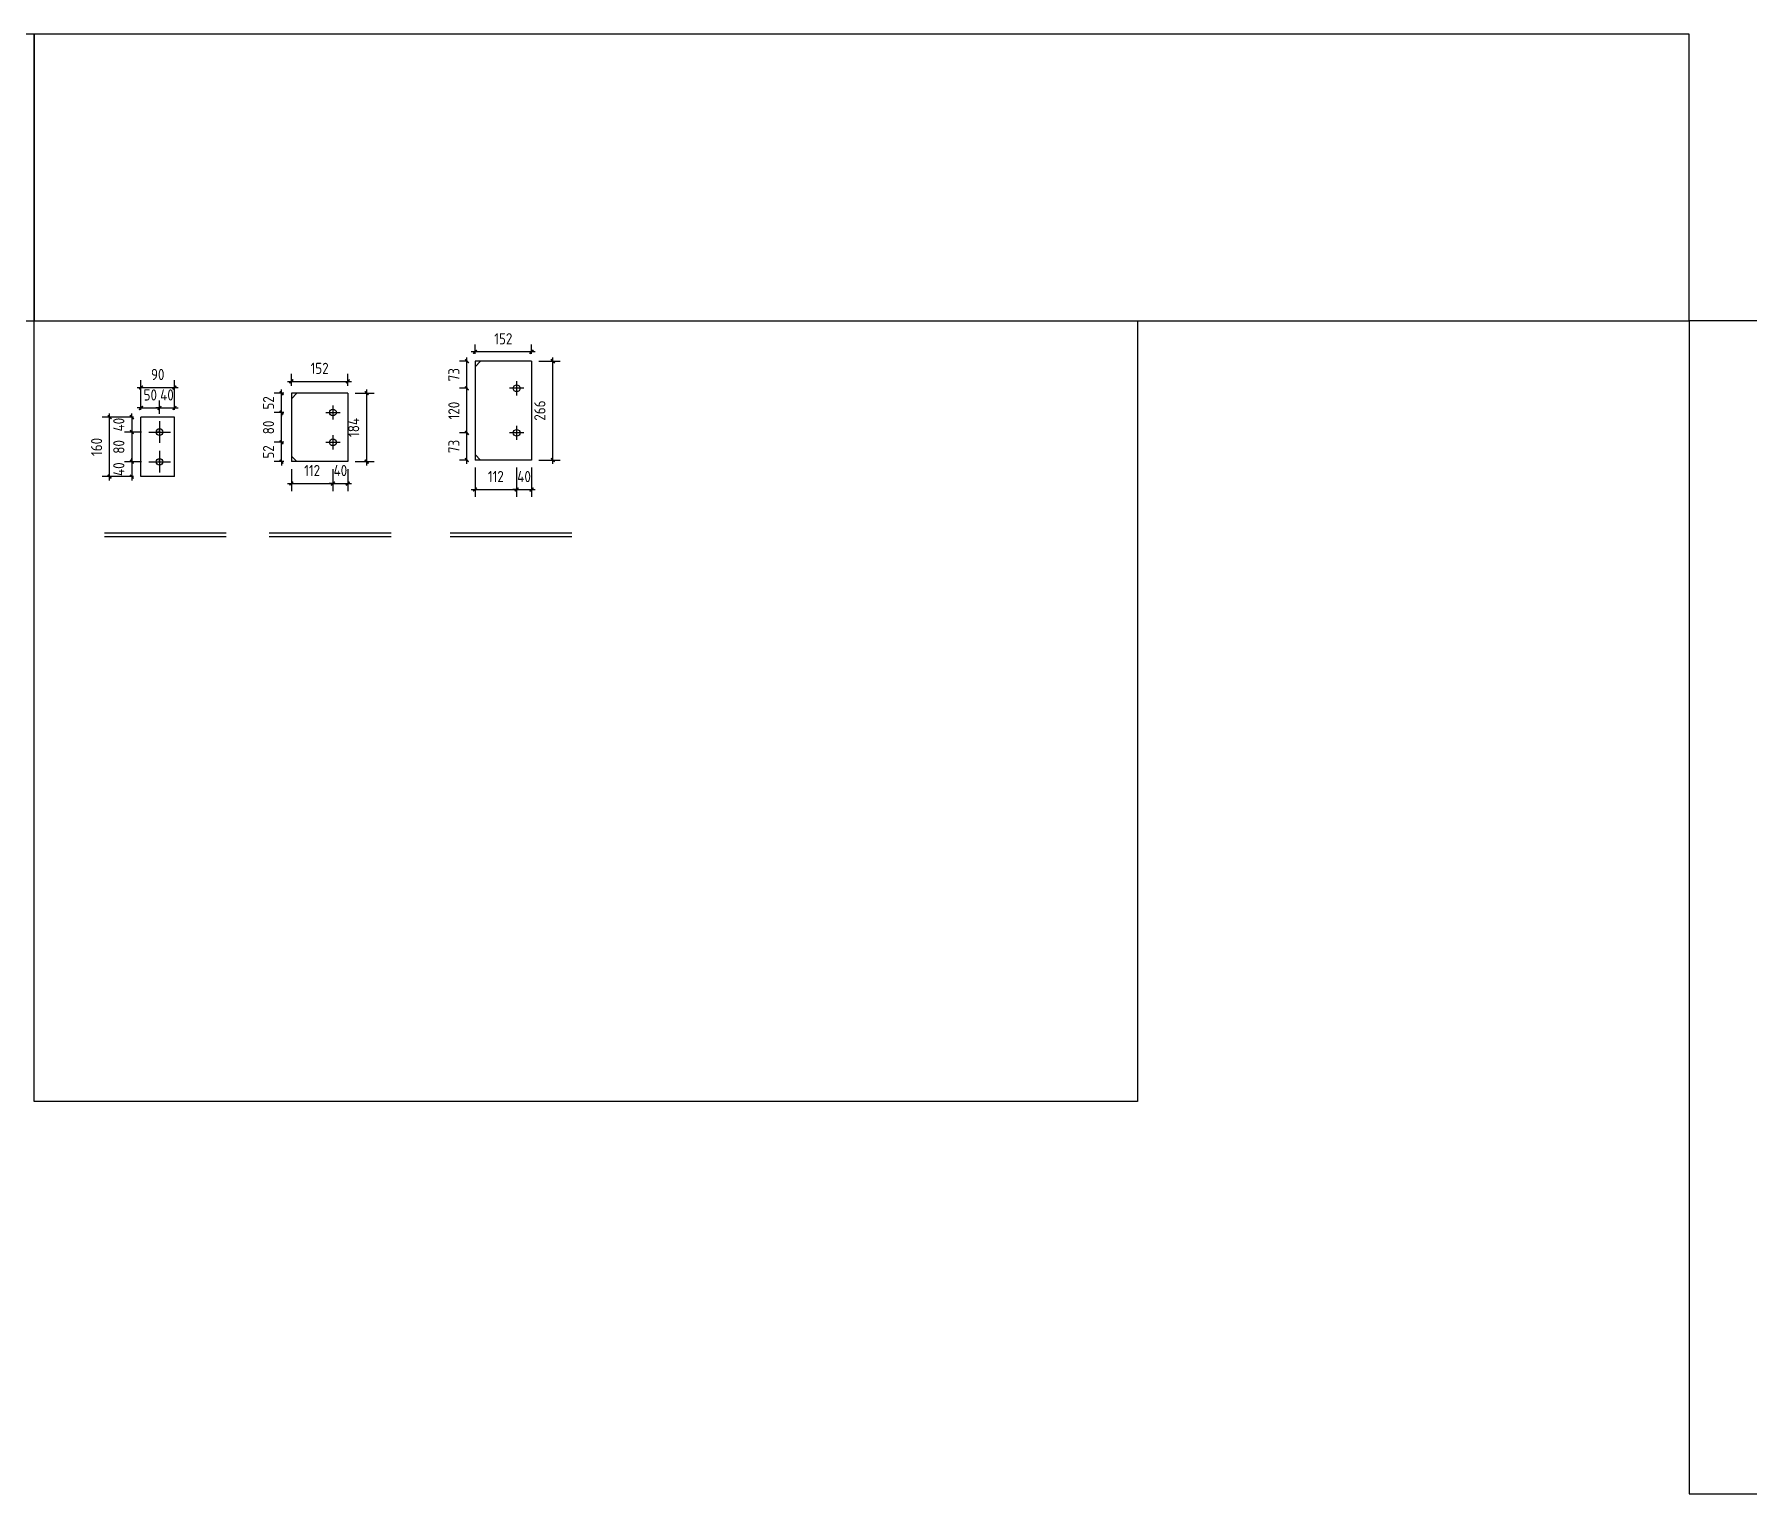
# Model space of a CAD drawing. Extents: x 102162 to 621267, y -39398 to 328893.
# Drawn here: x 290757 to 295372, y 317605 to 321528 of the extents above; entities that cross this region are included whole.
import ezdxf

# ---------------------------------------------------------------- set-up
doc = ezdxf.new("R2010")
doc.units = 0
doc.header["$LTSCALE"] = 1000
doc.header["$MEASUREMENT"] = 0
doc.styles.get("Standard").update_dxf_attribs({"font": 'gbenor.shx', "bigfont": 'gbcbig.shx'})
doc.dimstyles.get("Standard").update_dxf_attribs({"dimscale": 100, "dimtxt": 3.5, "dimasz": 1, "dimexe": 2.5, "dimexo": 3, "dimgap": 1.5, "dimtad": 1, "dimdec": 0, "dimzin": 0, "dimdsep": 46, "dimtxsty": 'Standard', "dimblk": 'ARCHTICK', "dimcen": 0.09, "dimadec": 0, "dimazin": 0, "dimtfac": 1, "dimtdec": 0, "dimtix": 1, "dimtmove": 2, "dimatfit": 3, "dimfxl": 1, "dimtolj": 1, "dimtzin": 0, "dimarcsym": 0})

# ---------------------------------------------------------------- blocks, each defined once
blk = doc.blocks.new('_ArchTick')
at = {"color": 0, "linetype": 'ByBlock', "const_width": 0.4}
blk.add_lwpolyline([(-0.5, -0.5), (0.5, 0.5)], dxfattribs=at)
blk = doc.blocks.new('*D6476')
at = {"color": 3, "lineweight": -2}
for p, q in [((291023.9, 320498.1), (290999.2, 320498.1)), ((291019.2, 320498.1), (291019.2, 320508.1)), ((291019.2, 320498.1), (291019.2, 320458.1)), ((291044.9, 320458.1), (290999.2, 320458.1)), ((291019.2, 320458.1), (291019.2, 320448.1))]:
    blk.add_line(p, q, dxfattribs=at)
at = {"layer": 'Defpoints', "color": 0}
for p in [(291043.9, 320498.1), (291019.2, 320458.1), (291064.9, 320458.1)]:
    blk.add_point(p, dxfattribs=at)
at = {"color": 3, "lineweight": -2, "xscale": 10, "yscale": 10, "zscale": 10}
for p, rotation in [((291019.2, 320498.1), 270), ((291019.2, 320458.1), 90)]:
    blk.add_blockref('_ArchTick', p, dxfattribs=dict(at, rotation=rotation))
at = {"color": 0, "insert": (290984.2, 320478.1), "char_height": 30, "attachment_point": 5, "rotation": 90}
blk.add_mtext('\\A1;40', dxfattribs=at)
blk = doc.blocks.new('*D6477')
at = {"color": 3, "lineweight": -2}
for p, q in [((291019.2, 320468.1), (291019.2, 320368.2)), ((291044.9, 320458.1), (290999.2, 320458.1)), ((291044.9, 320378.2), (290999.2, 320378.2))]:
    blk.add_line(p, q, dxfattribs=at)
at = {"layer": 'Defpoints', "color": 0}
for p in [(291064.9, 320458.1), (291019.2, 320378.2), (291064.9, 320378.2)]:
    blk.add_point(p, dxfattribs=at)
at = {"color": 3, "lineweight": -2, "xscale": 10, "yscale": 10, "zscale": 10}
for p, rotation in [((291019.2, 320458.1), 90), ((291019.2, 320378.2), 270)]:
    blk.add_blockref('_ArchTick', p, dxfattribs=dict(at, rotation=rotation))
at = {"color": 0, "insert": (290984.2, 320418.2), "char_height": 30, "attachment_point": 5, "rotation": 90}
blk.add_mtext('\\A1;80', dxfattribs=at)
blk = doc.blocks.new('*D6478')
at = {"color": 3, "lineweight": -2}
for p, q in [((291044.9, 320378.2), (290999.2, 320378.2)), ((291019.2, 320378.2), (291019.2, 320388.2)), ((291019.2, 320378.2), (291019.2, 320338.1)), ((291023.9, 320338.1), (290999.2, 320338.1)), ((291019.2, 320338.1), (291019.2, 320328.1))]:
    blk.add_line(p, q, dxfattribs=at)
at = {"layer": 'Defpoints', "color": 0}
for p in [(291064.9, 320378.2), (291019.2, 320338.1), (291043.9, 320338.1)]:
    blk.add_point(p, dxfattribs=at)
at = {"color": 3, "lineweight": -2, "xscale": 10, "yscale": 10, "zscale": 10}
for p, rotation in [((291019.2, 320378.2), 270), ((291019.2, 320338.1), 90)]:
    blk.add_blockref('_ArchTick', p, dxfattribs=dict(at, rotation=rotation))
at = {"color": 0, "insert": (290984.2, 320358.2), "char_height": 30, "attachment_point": 5, "rotation": 90}
blk.add_mtext('\\A1;40', dxfattribs=at)
blk = doc.blocks.new('*D6356')
at = {"color": 3, "lineweight": -2}
for p, q in [((291043.9, 320522.9), (291033.9, 320522.9)), ((291043.9, 320518.1), (291043.9, 320542.9)), ((291043.9, 320522.9), (291093.9, 320522.9)), ((291093.9, 320507.1), (291093.9, 320542.9)), ((291093.9, 320522.9), (291103.9, 320522.9))]:
    blk.add_line(p, q, dxfattribs=at)
at = {"layer": 'Defpoints', "color": 0}
for p in [(291093.9, 320522.9), (291043.9, 320498.1), (291093.9, 320487.1)]:
    blk.add_point(p, dxfattribs=at)
at = {"color": 3, "lineweight": -2, "xscale": 10, "yscale": 10, "zscale": 10}
blk.add_blockref('_ArchTick', (291043.9, 320522.9), dxfattribs=at)
at = {"color": 3, "lineweight": -2, "xscale": 10, "yscale": 10, "zscale": 10, "rotation": 180}
blk.add_blockref('_ArchTick', (291093.9, 320522.9), dxfattribs=at)
at = {"color": 0, "insert": (291068.9, 320557.9), "char_height": 30, "attachment_point": 5}
blk.add_mtext('\\A1;50', dxfattribs=at)
blk = doc.blocks.new('*D6357')
at = {"color": 3, "lineweight": -2}
for p, q in [((291093.9, 320522.9), (291083.9, 320522.9)), ((291093.9, 320507.1), (291093.9, 320542.9)), ((291093.9, 320522.9), (291133.9, 320522.9)), ((291133.9, 320518.1), (291133.9, 320542.9)), ((291133.9, 320522.9), (291143.9, 320522.9))]:
    blk.add_line(p, q, dxfattribs=at)
at = {"layer": 'Defpoints', "color": 0}
for p in [(291133.9, 320522.9), (291093.9, 320487.1), (291133.9, 320498.1)]:
    blk.add_point(p, dxfattribs=at)
at = {"color": 3, "lineweight": -2, "xscale": 10, "yscale": 10, "zscale": 10}
blk.add_blockref('_ArchTick', (291093.9, 320522.9), dxfattribs=at)
at = {"color": 3, "lineweight": -2, "xscale": 10, "yscale": 10, "zscale": 10, "rotation": 180}
blk.add_blockref('_ArchTick', (291133.9, 320522.9), dxfattribs=at)
at = {"color": 0, "insert": (291113.9, 320557.9), "char_height": 30, "attachment_point": 5}
blk.add_mtext('\\A1;40', dxfattribs=at)
blk = doc.blocks.new('*D6479')
at = {"color": 3, "lineweight": -2}
for p, q in [((291023.9, 320498.1), (290939.4, 320498.1)), ((290959.4, 320328.1), (290959.4, 320508.1)), ((291023.9, 320338.1), (290939.4, 320338.1))]:
    blk.add_line(p, q, dxfattribs=at)
at = {"layer": 'Defpoints', "color": 0}
for p in [(290959.4, 320498.1), (291043.9, 320498.1), (291043.9, 320338.1)]:
    blk.add_point(p, dxfattribs=at)
at = {"color": 3, "lineweight": -2, "xscale": 10, "yscale": 10, "zscale": 10}
for p, rotation in [((290959.4, 320498.1), 90), ((290959.4, 320338.1), 270)]:
    blk.add_blockref('_ArchTick', p, dxfattribs=dict(at, rotation=rotation))
at = {"color": 0, "insert": (290924.4, 320418.1), "char_height": 30, "attachment_point": 5, "rotation": 90}
blk.add_mtext('\\A1;160', dxfattribs=at)
blk = doc.blocks.new('*D6480')
at = {"color": 3, "lineweight": -2}
for p, q in [((291033.9, 320577.9), (291143.9, 320577.9)), ((291043.9, 320518.1), (291043.9, 320597.9)), ((291133.9, 320518.1), (291133.9, 320597.9))]:
    blk.add_line(p, q, dxfattribs=at)
at = {"layer": 'Defpoints', "color": 0}
for p in [(291133.9, 320577.9), (291043.9, 320498.1), (291133.9, 320498.1)]:
    blk.add_point(p, dxfattribs=at)
at = {"color": 3, "lineweight": -2, "xscale": 10, "yscale": 10, "zscale": 10, "rotation": 180}
blk.add_blockref('_ArchTick', (291043.9, 320577.9), dxfattribs=at)
at = {"color": 3, "lineweight": -2, "xscale": 10, "yscale": 10, "zscale": 10}
blk.add_blockref('_ArchTick', (291133.9, 320577.9), dxfattribs=at)
at = {"color": 0, "insert": (291088.9, 320612.9), "char_height": 30, "attachment_point": 5}
blk.add_mtext('\\A1;90', dxfattribs=at)
blk = doc.blocks.new('*D9980')
at = {"color": 3, "lineweight": -2}
for p, q in [((291620.6, 320562.5), (291671.4, 320562.5)), ((291651.4, 320368.5), (291651.4, 320572.5)), ((291620.6, 320378.5), (291671.4, 320378.5))]:
    blk.add_line(p, q, dxfattribs=at)
at = {"layer": 'Defpoints', "color": 0}
for p in [(291600.6, 320562.5), (291651.4, 320562.5), (291600.6, 320378.5)]:
    blk.add_point(p, dxfattribs=at)
at = {"color": 3, "lineweight": -2, "xscale": 10, "yscale": 10, "zscale": 10}
for p, rotation in [((291651.4, 320562.5), 90), ((291651.4, 320378.5), 270)]:
    blk.add_blockref('_ArchTick', p, dxfattribs=dict(at, rotation=rotation))
at = {"color": 0, "insert": (291616.4, 320470.5), "char_height": 30, "attachment_point": 5, "rotation": 90}
blk.add_mtext('\\A1;184', dxfattribs=at)
blk = doc.blocks.new('*D9981')
at = {"color": 3, "lineweight": -2}
for p, q in [((291448.6, 320358.5), (291448.6, 320299.5)), ((291560.6, 320358.5), (291560.6, 320299.5)), ((291438.6, 320319.5), (291570.6, 320319.5))]:
    blk.add_line(p, q, dxfattribs=at)
at = {"layer": 'Defpoints', "color": 0}
for p in [(291448.6, 320378.5), (291560.6, 320378.5), (291560.6, 320319.5)]:
    blk.add_point(p, dxfattribs=at)
at = {"color": 3, "lineweight": -2, "xscale": 10, "yscale": 10, "zscale": 10, "rotation": 180}
blk.add_blockref('_ArchTick', (291448.6, 320319.5), dxfattribs=at)
at = {"color": 3, "lineweight": -2, "xscale": 10, "yscale": 10, "zscale": 10}
blk.add_blockref('_ArchTick', (291560.6, 320319.5), dxfattribs=at)
at = {"color": 0, "insert": (291504.6, 320354.5), "char_height": 30, "attachment_point": 5}
blk.add_mtext('\\A1;112', dxfattribs=at)
blk = doc.blocks.new('*D9982')
at = {"color": 3, "lineweight": -2}
for p, q in [((291560.6, 320358.5), (291560.6, 320299.5)), ((291600.6, 320358.5), (291600.6, 320299.5)), ((291560.6, 320319.5), (291550.6, 320319.5)), ((291560.6, 320319.5), (291600.6, 320319.5)), ((291600.6, 320319.5), (291610.6, 320319.5))]:
    blk.add_line(p, q, dxfattribs=at)
at = {"layer": 'Defpoints', "color": 0}
for p in [(291560.6, 320378.5), (291600.6, 320378.5), (291600.6, 320319.5)]:
    blk.add_point(p, dxfattribs=at)
at = {"color": 3, "lineweight": -2, "xscale": 10, "yscale": 10, "zscale": 10}
blk.add_blockref('_ArchTick', (291560.6, 320319.5), dxfattribs=at)
at = {"color": 3, "lineweight": -2, "xscale": 10, "yscale": 10, "zscale": 10, "rotation": 180}
blk.add_blockref('_ArchTick', (291600.6, 320319.5), dxfattribs=at)
at = {"color": 0, "insert": (291580.6, 320354.5), "char_height": 30, "attachment_point": 5}
blk.add_mtext('\\A1;40', dxfattribs=at)
blk = doc.blocks.new('*D9983')
at = {"color": 3, "lineweight": -2}
for p, q in [((291428.6, 320430.5), (291402.3, 320430.5)), ((291422.3, 320430.5), (291422.3, 320440.5)), ((291422.3, 320378.5), (291422.3, 320430.5)), ((291428.6, 320378.5), (291402.3, 320378.5)), ((291422.3, 320378.5), (291422.3, 320368.5))]:
    blk.add_line(p, q, dxfattribs=at)
at = {"layer": 'Defpoints', "color": 0}
for p in [(291422.3, 320430.5), (291448.6, 320430.5), (291448.6, 320378.5)]:
    blk.add_point(p, dxfattribs=at)
at = {"color": 3, "lineweight": -2, "xscale": 10, "yscale": 10, "zscale": 10}
for p, rotation in [((291422.3, 320430.5), 270), ((291422.3, 320378.5), 90)]:
    blk.add_blockref('_ArchTick', p, dxfattribs=dict(at, rotation=rotation))
at = {"color": 0, "insert": (291387.3, 320404.5), "char_height": 30, "attachment_point": 5, "rotation": 90}
blk.add_mtext('\\A1;52', dxfattribs=at)
blk = doc.blocks.new('*D9984')
at = {"color": 3, "lineweight": -2}
for p, q in [((291422.3, 320420.5), (291422.3, 320520.5)), ((291428.6, 320510.5), (291402.3, 320510.5)), ((291428.6, 320430.5), (291402.3, 320430.5))]:
    blk.add_line(p, q, dxfattribs=at)
at = {"layer": 'Defpoints', "color": 0}
for p in [(291422.3, 320510.5), (291448.6, 320510.5), (291448.6, 320430.5)]:
    blk.add_point(p, dxfattribs=at)
at = {"color": 3, "lineweight": -2, "xscale": 10, "yscale": 10, "zscale": 10}
for p, rotation in [((291422.3, 320510.5), 90), ((291422.3, 320430.5), 270)]:
    blk.add_blockref('_ArchTick', p, dxfattribs=dict(at, rotation=rotation))
at = {"color": 0, "insert": (291387.3, 320470.5), "char_height": 30, "attachment_point": 5, "rotation": 90}
blk.add_mtext('\\A1;80', dxfattribs=at)
blk = doc.blocks.new('*D9985')
at = {"color": 3, "lineweight": -2}
for p, q in [((291428.6, 320562.5), (291402.3, 320562.5)), ((291422.3, 320562.5), (291422.3, 320572.5)), ((291422.3, 320510.5), (291422.3, 320562.5)), ((291428.6, 320510.5), (291402.3, 320510.5)), ((291422.3, 320510.5), (291422.3, 320500.5))]:
    blk.add_line(p, q, dxfattribs=at)
at = {"layer": 'Defpoints', "color": 0}
for p in [(291422.3, 320562.5), (291448.6, 320562.5), (291448.6, 320510.5)]:
    blk.add_point(p, dxfattribs=at)
at = {"color": 3, "lineweight": -2, "xscale": 10, "yscale": 10, "zscale": 10}
for p, rotation in [((291422.3, 320562.5), 270), ((291422.3, 320510.5), 90)]:
    blk.add_blockref('_ArchTick', p, dxfattribs=dict(at, rotation=rotation))
at = {"color": 0, "insert": (291387.3, 320536.5), "char_height": 30, "attachment_point": 5, "rotation": 90}
blk.add_mtext('\\A1;52', dxfattribs=at)
blk = doc.blocks.new('*D9986')
at = {"color": 3, "lineweight": -2}
for p, q in [((291448.6, 320582.5), (291448.6, 320614.5)), ((291600.6, 320582.5), (291600.6, 320614.5)), ((291438.6, 320594.5), (291610.6, 320594.5))]:
    blk.add_line(p, q, dxfattribs=at)
at = {"layer": 'Defpoints', "color": 0}
for p in [(291448.6, 320562.5), (291600.6, 320594.5), (291600.6, 320562.5)]:
    blk.add_point(p, dxfattribs=at)
at = {"color": 3, "lineweight": -2, "xscale": 10, "yscale": 10, "zscale": 10, "rotation": 180}
blk.add_blockref('_ArchTick', (291448.6, 320594.5), dxfattribs=at)
at = {"color": 3, "lineweight": -2, "xscale": 10, "yscale": 10, "zscale": 10}
blk.add_blockref('_ArchTick', (291600.6, 320594.5), dxfattribs=at)
at = {"color": 0, "insert": (291524.6, 320629.5), "char_height": 30, "attachment_point": 5}
blk.add_mtext('\\A1;152', dxfattribs=at)
blk = doc.blocks.new('*D9988')
at = {"color": 3, "lineweight": -2}
for p, q in [((291943.1, 320362.8), (291943.1, 320283.4)), ((292055.1, 320362.8), (292055.1, 320283.4)), ((291933.1, 320303.4), (292065.1, 320303.4))]:
    blk.add_line(p, q, dxfattribs=at)
at = {"layer": 'Defpoints', "color": 0}
for p in [(291943.1, 320382.8), (292055.1, 320382.8), (292055.1, 320303.4)]:
    blk.add_point(p, dxfattribs=at)
at = {"color": 3, "lineweight": -2, "xscale": 10, "yscale": 10, "zscale": 10, "rotation": 180}
blk.add_blockref('_ArchTick', (291943.1, 320303.4), dxfattribs=at)
at = {"color": 3, "lineweight": -2, "xscale": 10, "yscale": 10, "zscale": 10}
blk.add_blockref('_ArchTick', (292055.1, 320303.4), dxfattribs=at)
at = {"color": 0, "insert": (291999.1, 320338.4), "char_height": 30, "attachment_point": 5}
blk.add_mtext('\\A1;112', dxfattribs=at)
blk = doc.blocks.new('*D9989')
at = {"color": 3, "lineweight": -2}
for p, q in [((292055.1, 320362.8), (292055.1, 320283.4)), ((292095.1, 320362.8), (292095.1, 320283.4)), ((292055.1, 320303.4), (292045.1, 320303.4)), ((292055.1, 320303.4), (292095.1, 320303.4)), ((292095.1, 320303.4), (292105.1, 320303.4))]:
    blk.add_line(p, q, dxfattribs=at)
at = {"layer": 'Defpoints', "color": 0}
for p in [(292055.1, 320382.8), (292095.1, 320382.8), (292095.1, 320303.4)]:
    blk.add_point(p, dxfattribs=at)
at = {"color": 3, "lineweight": -2, "xscale": 10, "yscale": 10, "zscale": 10}
blk.add_blockref('_ArchTick', (292055.1, 320303.4), dxfattribs=at)
at = {"color": 3, "lineweight": -2, "xscale": 10, "yscale": 10, "zscale": 10, "rotation": 180}
blk.add_blockref('_ArchTick', (292095.1, 320303.4), dxfattribs=at)
at = {"color": 0, "insert": (292075.1, 320338.4), "char_height": 30, "attachment_point": 5}
blk.add_mtext('\\A1;40', dxfattribs=at)
blk = doc.blocks.new('*D9990')
at = {"color": 3, "lineweight": -2}
for p, q in [((291921.2, 320372.8), (291921.2, 320465.8)), ((291923.1, 320455.8), (291901.2, 320455.8)), ((291923.1, 320382.8), (291901.2, 320382.8))]:
    blk.add_line(p, q, dxfattribs=at)
at = {"layer": 'Defpoints', "color": 0}
for p in [(291921.2, 320455.8), (291943.1, 320455.8), (291943.1, 320382.8)]:
    blk.add_point(p, dxfattribs=at)
at = {"color": 3, "lineweight": -2, "xscale": 10, "yscale": 10, "zscale": 10}
for p, rotation in [((291921.2, 320455.8), 90), ((291921.2, 320382.8), 270)]:
    blk.add_blockref('_ArchTick', p, dxfattribs=dict(at, rotation=rotation))
at = {"color": 0, "insert": (291886.2, 320419.3), "char_height": 30, "attachment_point": 5, "rotation": 90}
blk.add_mtext('\\A1;73', dxfattribs=at)
blk = doc.blocks.new('*D9991')
at = {"color": 3, "lineweight": -2}
for p, q in [((291923.1, 320575.8), (291901.2, 320575.8)), ((291921.2, 320445.8), (291921.2, 320585.8)), ((291923.1, 320455.8), (291901.2, 320455.8))]:
    blk.add_line(p, q, dxfattribs=at)
at = {"layer": 'Defpoints', "color": 0}
for p in [(291921.2, 320575.8), (291943.1, 320575.8), (291943.1, 320455.8)]:
    blk.add_point(p, dxfattribs=at)
at = {"color": 3, "lineweight": -2, "xscale": 10, "yscale": 10, "zscale": 10}
for p, rotation in [((291921.2, 320575.8), 90), ((291921.2, 320455.8), 270)]:
    blk.add_blockref('_ArchTick', p, dxfattribs=dict(at, rotation=rotation))
at = {"color": 0, "insert": (291886.2, 320515.8), "char_height": 30, "attachment_point": 5, "rotation": 90}
blk.add_mtext('\\A1;120', dxfattribs=at)
blk = doc.blocks.new('*D9992')
at = {"color": 3, "lineweight": -2}
for p, q in [((291921.2, 320565.8), (291921.2, 320658.8)), ((291923.1, 320648.8), (291901.2, 320648.8)), ((291923.1, 320575.8), (291901.2, 320575.8))]:
    blk.add_line(p, q, dxfattribs=at)
at = {"layer": 'Defpoints', "color": 0}
for p in [(291921.2, 320648.8), (291943.1, 320648.8), (291943.1, 320575.8)]:
    blk.add_point(p, dxfattribs=at)
at = {"color": 3, "lineweight": -2, "xscale": 10, "yscale": 10, "zscale": 10}
for p, rotation in [((291921.2, 320648.8), 90), ((291921.2, 320575.8), 270)]:
    blk.add_blockref('_ArchTick', p, dxfattribs=dict(at, rotation=rotation))
at = {"color": 0, "insert": (291886.2, 320612.3), "char_height": 30, "attachment_point": 5, "rotation": 90}
blk.add_mtext('\\A1;73', dxfattribs=at)
blk = doc.blocks.new('*D9993')
at = {"color": 3, "lineweight": -2}
for p, q in [((292105.1, 320674), (291933.1, 320674)), ((291943.1, 320668.8), (291943.1, 320694)), ((292095.1, 320668.8), (292095.1, 320694))]:
    blk.add_line(p, q, dxfattribs=at)
at = {"layer": 'Defpoints', "color": 0}
for p in [(291943.1, 320674), (291943.1, 320648.8), (292095.1, 320648.8)]:
    blk.add_point(p, dxfattribs=at)
at = {"color": 3, "lineweight": -2, "xscale": 10, "yscale": 10, "zscale": 10, "rotation": 180}
blk.add_blockref('_ArchTick', (291943.1, 320674), dxfattribs=at)
at = {"color": 3, "lineweight": -2, "xscale": 10, "yscale": 10, "zscale": 10}
blk.add_blockref('_ArchTick', (292095.1, 320674), dxfattribs=at)
at = {"color": 0, "insert": (292019.1, 320709), "char_height": 30, "attachment_point": 5}
blk.add_mtext('\\A1;152', dxfattribs=at)
blk = doc.blocks.new('*D9994')
at = {"color": 3, "lineweight": -2}
for p, q in [((292152.5, 320372.8), (292152.5, 320658.8)), ((292115.1, 320648.8), (292172.5, 320648.8)), ((292115.1, 320382.8), (292172.5, 320382.8))]:
    blk.add_line(p, q, dxfattribs=at)
at = {"layer": 'Defpoints', "color": 0}
for p in [(292095.1, 320648.8), (292152.5, 320648.8), (292095.1, 320382.8)]:
    blk.add_point(p, dxfattribs=at)
at = {"color": 3, "lineweight": -2, "xscale": 10, "yscale": 10, "zscale": 10}
for p, rotation in [((292152.5, 320648.8), 90), ((292152.5, 320382.8), 270)]:
    blk.add_blockref('_ArchTick', p, dxfattribs=dict(at, rotation=rotation))
at = {"color": 0, "insert": (292117.5, 320515.8), "char_height": 30, "attachment_point": 5, "rotation": 90}
blk.add_mtext('\\A1;266', dxfattribs=at)

msp = doc.modelspace()

# ---------------------------------------------------------------- linework, layer by layer
for p, q in [((292095.1, 320648.8), (291943.1, 320648.8)), ((291943.1, 320648.8), (291943.1, 320382.8)), ((291958.1, 320648.8), (291943.1, 320633.8)), ((292095.1, 320648.8), (292095.1, 320382.8)), ((291600.6, 320562.5), (291448.6, 320562.5)), ((291448.6, 320562.5), (291448.6, 320378.5)), ((291463.6, 320562.5), (291448.6, 320547.5)), ((291600.6, 320562.5), (291600.6, 320378.5)), ((292074.1, 320575.8), (292036.1, 320575.8)), ((292055.1, 320594.8), (292055.1, 320556.8)), ((291560.6, 320529.5), (291560.6, 320491.5)), ((291043.9, 320338.1), (291043.9, 320498.1)), ((291133.9, 320498.1), (291043.9, 320498.1)), ((291093.9, 320487.1), (291093.9, 320429.1)), ((291093.9, 320458.1), (291093.9, 320467.1)), ((291133.9, 320338.1), (291133.9, 320498.1)), ((291541.6, 320510.5), (291579.6, 320510.5)), ((292055.1, 320474.8), (292055.1, 320436.8)), ((291064.9, 320458.1), (291122.9, 320458.1)), ((291093.9, 320458.1), (291084.9, 320458.1)), ((291541.6, 320430.5), (291579.6, 320430.5)), ((291560.6, 320449.5), (291560.6, 320411.5)), ((292074.1, 320455.8), (292036.1, 320455.8)), ((291064.9, 320378.2), (291122.9, 320378.2)), ((291093.9, 320407.2), (291093.9, 320349.2)), ((291093.9, 320378.1), (291093.9, 320387.1)), ((291093.9, 320387.1), (291093.9, 320369.1)), ((291448.6, 320393.5), (291463.6, 320378.5)), ((291600.6, 320378.5), (291448.6, 320378.5)), ((291943.1, 320397.8), (291958.1, 320382.8)), ((292095.1, 320382.8), (291943.1, 320382.8)), ((291133.9, 320338.1), (291043.9, 320338.1)), ((290945.6, 320187), (291273.3, 320187)), ((290945.6, 320177), (291273.3, 320177)), ((291389.2, 320187), (291717, 320187)), ((291389.2, 320177), (291717, 320177)), ((291876, 320187), (292203.7, 320187)), ((291876, 320177), (292203.7, 320177))]:
    msp.add_line(p, q)
for points in [[(286301.7, 320757.4), (290756.7, 320757.4), (290756.7, 321528.2), (286301.7, 321528.2)], [(290756.7, 320757.4), (295211.7, 320757.4), (295211.7, 321528.2), (290756.7, 321528.2)], [(290756.7, 320757.4), (293726.7, 320757.4), (293726.7, 318657.4), (290756.7, 318657.4)], [(295211.7, 317601.7), (324911.7, 317601.7), (324911.7, 320757.4), (295211.7, 320757.4)]]:
    msp.add_lwpolyline(points, close=True)
for centre in [(292055.1, 320575.8), (291560.6, 320510.5), (291093.9, 320458.1), (292055.1, 320455.8), (291560.6, 320430.5), (291093.9, 320378.1)]:
    msp.add_circle(centre, 9)

# ---------------------------------------------------------------- dimensions: what is measured, and where the dimension line sits
for p1, p2, distance, picture, middle in [((292095.1, 320648.8), (291943.1, 320648.8), -25.2, '*D9993', (292019.1, 320709)), ((292095.1, 320382.8), (292095.1, 320648.8), -57.4, '*D9994', (292117.5, 320515.8)), ((291448.6, 320562.5), (291600.6, 320562.5), 32, '*D9986', (291524.6, 320629.5)), ((291600.6, 320378.5), (291600.6, 320562.5), -50.8, '*D9980', (291616.4, 320470.5)), ((291043.9, 320338.1), (291043.9, 320498.1), 84.5, '*D6479', (290924.4, 320418.1))]:
    dim = msp.add_aligned_dim(p1=p1, p2=p2, distance=distance, dimstyle='Standard', override={"dimtxt": 0.3, "dimasz": 0.1, "dimexe": 0.2, "dimexo": 0.2, "dimgap": 0.2, "dimdle": 0.1, "dimclrd": 3, "dimclre": 3})
    dim.commit()
    dim.dimension.update_dxf_attribs({"geometry": picture, "text_midpoint": middle})
for base, p1, p2, picture, middle in [((291921.2, 320648.8), (291943.1, 320575.8), (291943.1, 320648.8), '*D9992', (291886.2, 320612.3)), ((291422.3, 320562.5), (291448.6, 320510.5), (291448.6, 320562.5), '*D9985', (291387.3, 320536.5)), ((291921.2, 320575.8), (291943.1, 320455.8), (291943.1, 320575.8), '*D9991', (291886.2, 320515.8)), ((291422.3, 320510.5), (291448.6, 320430.5), (291448.6, 320510.5), '*D9984', (291387.3, 320470.5)), ((291019.2, 320458.1), (291043.9, 320498.1), (291064.9, 320458.1), '*D6476', (290984.2, 320478.1)), ((291019.2, 320378.2), (291064.9, 320458.1), (291064.9, 320378.2), '*D6477', (290984.2, 320418.2)), ((291921.2, 320455.8), (291943.1, 320382.8), (291943.1, 320455.8), '*D9990', (291886.2, 320419.3)), ((291422.3, 320430.5), (291448.6, 320378.5), (291448.6, 320430.5), '*D9983', (291387.3, 320404.5)), ((291019.2, 320338.1), (291064.9, 320378.2), (291043.9, 320338.1), '*D6478', (290984.2, 320358.2))]:
    dim = msp.add_linear_dim(base=base, p1=p1, p2=p2, angle=90, dimstyle='Standard', override={"dimtxt": 0.3, "dimasz": 0.1, "dimexe": 0.2, "dimexo": 0.2, "dimgap": 0.2, "dimdle": 0.1, "dimclrd": 3, "dimclre": 3})
    dim.commit()
    dim.dimension.update_dxf_attribs({"geometry": picture, "text_midpoint": middle})
for base, p1, p2, picture, middle in [((291133.9, 320577.9), (291043.9, 320498.1), (291133.9, 320498.1), '*D6480', (291088.9, 320612.9)), ((291093.9, 320522.9), (291043.9, 320498.1), (291093.9, 320487.1), '*D6356', (291068.9, 320557.9)), ((291133.9, 320522.9), (291093.9, 320487.1), (291133.9, 320498.1), '*D6357', (291113.9, 320557.9)), ((291560.6, 320319.5), (291448.6, 320378.5), (291560.6, 320378.5), '*D9981', (291504.6, 320354.5)), ((291600.6, 320319.5), (291560.6, 320378.5), (291600.6, 320378.5), '*D9982', (291580.6, 320354.5)), ((292055.1, 320303.4), (291943.1, 320382.8), (292055.1, 320382.8), '*D9988', (291999.1, 320338.4)), ((292095.1, 320303.4), (292055.1, 320382.8), (292095.1, 320382.8), '*D9989', (292075.1, 320338.4))]:
    dim = msp.add_linear_dim(base=base, p1=p1, p2=p2, dimstyle='Standard', override={"dimtxt": 0.3, "dimasz": 0.1, "dimexe": 0.2, "dimexo": 0.2, "dimgap": 0.2, "dimdle": 0.1, "dimclrd": 3, "dimclre": 3})
    dim.commit()
    dim.dimension.update_dxf_attribs({"geometry": picture, "text_midpoint": middle})

doc.saveas('drawing.dxf')
